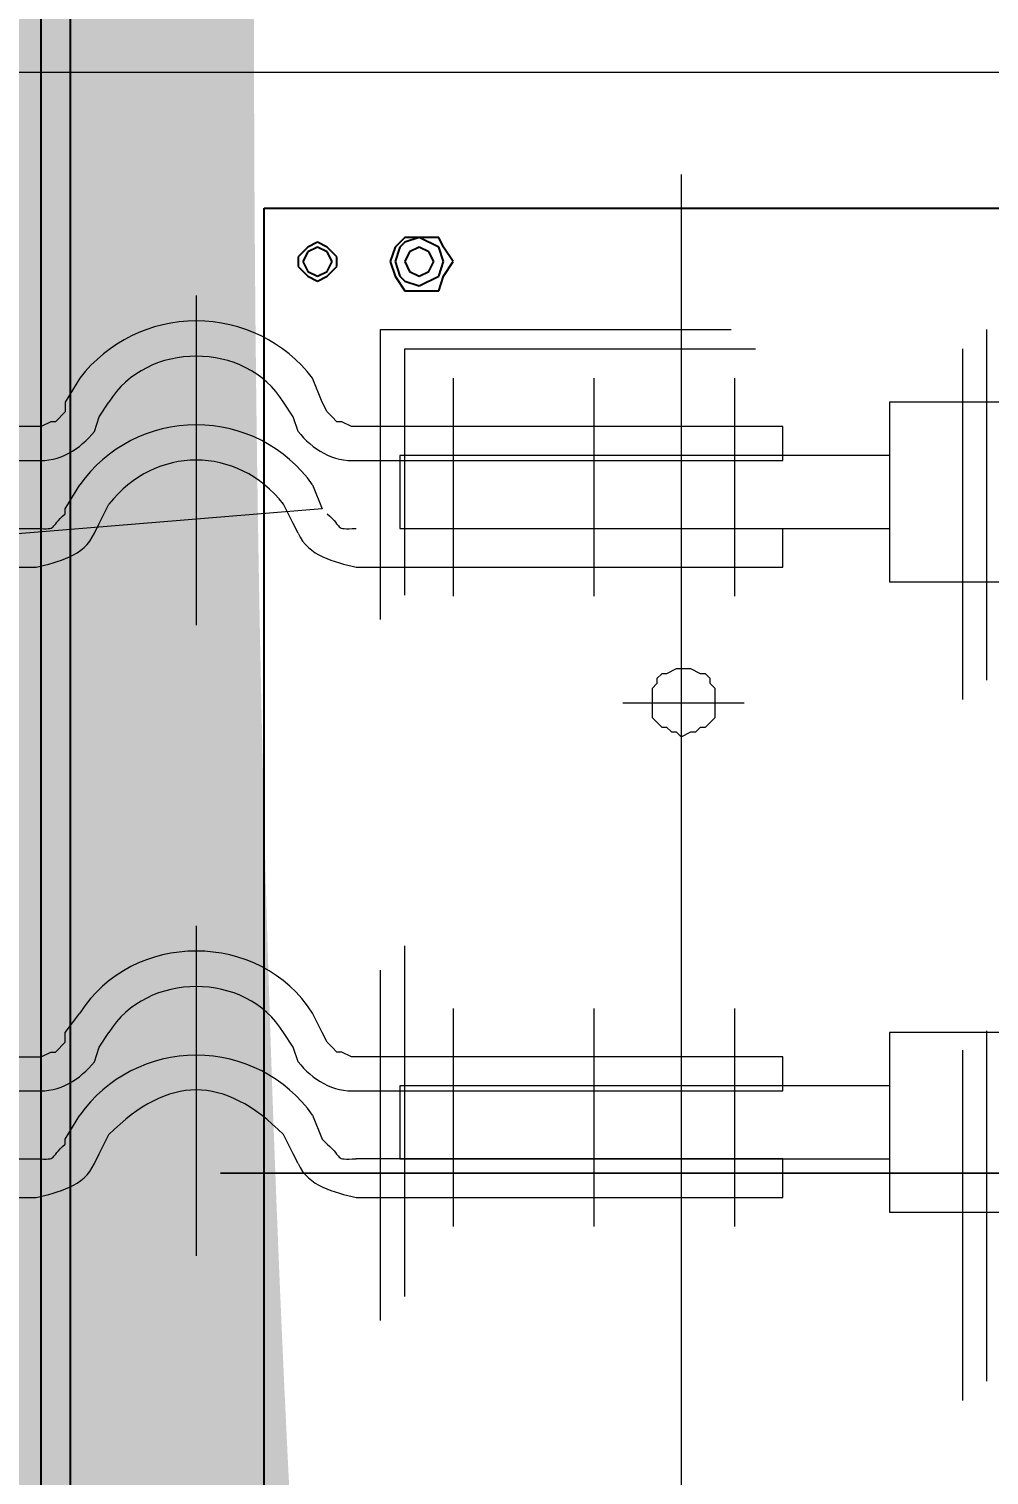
# Model space of a CAD drawing. Header units: metres. Extents: x 529524 to 529977, y 2674144 to 2674419.
# Drawn here: x 529756.4736 to 529756.7474, y 2674299.2669 to 2674299.6794 of the extents above; entities that cross this region are included whole.
import ezdxf

# ---------------------------------------------------------------- set-up
doc = ezdxf.new("R2010")
doc.units = ezdxf.units.M
doc.linetypes.add('PDF_IMPORT', pattern=[1, 0.8, -0.2])
doc.layers.add('IDT', color=7, linetype='Continuous')
doc.layers.add('MMS Block Numbering', color=7, linetype='Continuous')
doc.styles.add('Adani Regular', font='Adani Regular.ttf')

# ---------------------------------------------------------------- blocks, each defined once
blk = doc.blocks.new('IDT')
at = {"layer": 'IDT', "color": 0, "lineweight": 25}
for p, q in [((17.00597749382158, 12.43073513703428), (17.00597749382158, 13.75164378777674)), ((17.01427616581421, 13.75164378777674), (17.01427616581421, 12.43073513703428)), ((16.95065124651163, 13.68110311637577), (16.95065124651163, 13.13060924936474)), ((16.90085783140492, 13.15412280649855), (16.89947468098561, 13.14997335523969)), ((16.90639043308354, 13.15412280649855), (16.90085783140492, 13.15412280649855)), ((16.90639043308354, 13.15273965607878), (16.90085783140492, 13.14997335523969)), ((16.9105398843424, 13.15412280649855), (16.90639043308354, 13.15412280649855)), ((16.9105398843424, 13.15135650565924), (16.90639043308354, 13.15273965607878)), ((16.91330618518148, 13.14997335523969), (16.9105398843424, 13.15412280649855)), ((16.91192303476217, 13.14997335523969), (16.9105398843424, 13.15135650565924)), ((16.93543659189552, 13.15135650565924), (16.93267029105644, 13.14997335523969)), ((16.93820289273506, 13.14997335523969), (16.93543659189552, 13.15135650565924)), ((16.89947468098561, 13.14997335523969), (16.89670838014607, 13.14582390398061)), ((16.90085783140492, 13.14997335523969), (16.89947468098561, 13.14582390398084)), ((16.90362413224446, 13.14859020481993), (16.90224098182469, 13.14582390398061)), ((16.90362413224446, 13.14859020481993), (16.90224098182469, 13.14582390398061)), ((16.90639043308354, 13.14997335523969), (16.90362413224446, 13.14859020481993)), ((16.90639043308354, 13.14997335523969), (16.90362413224446, 13.14859020481993)), ((16.90915673392263, 13.14859020481993), (16.90639043308354, 13.14997335523969)), ((16.90915673392263, 13.14859020481993), (16.90639043308354, 13.14997335523969)), ((16.9105398843424, 13.14582390398061), (16.90915673392263, 13.14859020481993)), ((16.9105398843424, 13.14582390398061), (16.90915673392263, 13.14859020481993)), ((16.91330618518148, 13.14582390398084), (16.91192303476217, 13.14997335523969)), ((16.91468933560125, 13.14582390398061), (16.91330618518148, 13.14997335523969)), ((16.93267029105644, 13.14997335523969), (16.92990399021735, 13.14720705440038)), ((16.92990399021735, 13.14720705440038), (16.92990399021735, 13.14444075356107)), ((16.93267029105644, 13.14859020481993), (16.93128714063667, 13.14582390398061)), ((16.93543659189552, 13.14997335523969), (16.93267029105644, 13.14859020481993)), ((16.93820289273506, 13.14859020481993), (16.93543659189552, 13.14997335523969)), ((16.94096919357415, 13.14720705440038), (16.93820289273506, 13.14997335523969)), ((16.93958604315438, 13.14582390398061), (16.93820289273506, 13.14859020481993)), ((16.94096919357415, 13.14444075356107), (16.94096919357415, 13.14720705440038)), ((16.89670838014607, 13.14582390398061), (16.89947468098561, 13.14167445272176)), ((16.89947468098561, 13.14582390398084), (16.90085783140492, 13.14167445272176)), ((16.90224098182469, 13.14582390398061), (16.90362413224446, 13.14305760314153)), ((16.90224098182469, 13.14582390398061), (16.90362413224446, 13.14305760314153)), ((16.90362413224446, 13.14305760314153), (16.90639043308354, 13.14167445272176)), ((16.90362413224446, 13.14305760314153), (16.90639043308354, 13.14167445272176)), ((16.90639043308354, 13.14167445272176), (16.90915673392263, 13.14305760314153)), ((16.90639043308354, 13.14167445272176), (16.90915673392263, 13.14305760314153)), ((16.90915673392263, 13.14305760314153), (16.9105398843424, 13.14582390398061)), ((16.90915673392263, 13.14305760314153), (16.9105398843424, 13.14582390398061)), ((16.91192303476217, 13.14167445272176), (16.91330618518148, 13.14582390398084)), ((16.91330618518148, 13.14167445272176), (16.91468933560125, 13.14582390398061)), ((16.92990399021735, 13.14444075356107), (16.93267029105644, 13.14167445272176)), ((16.93128714063667, 13.14582390398061), (16.93267029105644, 13.14305760314153)), ((16.93267029105644, 13.14305760314153), (16.93543659189552, 13.14167445272176)), ((16.93543659189552, 13.14167445272176), (16.93820289273506, 13.14305760314153)), ((16.93820289273506, 13.14305760314153), (16.93958604315438, 13.14582390398061)), ((16.93820289273506, 13.14167445272176), (16.94096919357415, 13.14444075356107)), ((16.89947468098561, 13.14167445272176), (16.90085783140492, 13.13890815188267)), ((16.90085783140492, 13.14167445272176), (16.90639043308354, 13.13890815188267)), ((16.90639043308354, 13.13890815188267), (16.9105398843424, 13.14029130230222)), ((16.9105398843424, 13.14029130230222), (16.91192303476217, 13.14167445272176)), ((16.9105398843424, 13.13890815188267), (16.91330618518148, 13.14167445272176)), ((16.93267029105644, 13.14167445272176), (16.93543659189552, 13.14029130230222)), ((16.93543659189552, 13.14029130230222), (16.93820289273506, 13.14167445272176)), ((16.90085783140492, 13.13890815188267), (16.90639043308354, 13.13890815188267)), ((16.90639043308354, 13.13890815188267), (16.9105398843424, 13.13890815188267)), ((16.95065124651163, 13.13060924936474), (16.71136622391649, 13.13060924936474))]:
    blk.add_line(p, q, dxfattribs=at)
at = {"layer": 'IDT', "color": 0, "lineweight": 13}
for p, q in [((16.83170031042371, 13.12092719642749), (16.83170031042371, 13.69216831973279)), ((16.97001535238613, 13.36574482070125), (16.97001535238613, 13.42936974000406)), ((16.81648565580807, 13.38925837783484), (16.81648565580807, 13.42107083748613)), ((16.85659701797684, 13.38925837783484), (16.85659701797684, 13.42107083748613)), ((16.89670838014607, 13.38925837783484), (16.89670838014607, 13.42107083748613)), ((16.69891787013992, 13.40585618287025), (16.96309960028819, 13.40585618287025)), ((16.96309960028819, 13.40585618287025), (16.69891787013992, 13.40585618287025)), ((16.97001535238613, 13.3353155114695), (16.97001535238613, 13.39894043077231)), ((16.81648565580807, 13.35882906860309), (16.81648565580807, 13.39202467867415)), ((16.85659701797684, 13.35882906860309), (16.85659701797684, 13.39202467867415)), ((16.89670838014607, 13.35882906860309), (16.89670838014607, 13.39202467867415)), ((16.83170031042371, 13.25647593755082), (16.83170031042371, 13.28690524678257)), ((16.84829811545913, 13.27169059216669), (16.81371935496853, 13.27169059216669)), ((16.97001535238613, 13.18593526614984), (16.97001535238613, 13.24956018545265)), ((16.81648565580807, 13.20944882328342), (16.81648565580807, 13.24126128293494)), ((16.85659701797684, 13.20944882328342), (16.85659701797684, 13.24126128293494)), ((16.89670838014607, 13.20944882328342), (16.89670838014607, 13.24126128293494)), ((16.97001535238613, 13.15550595691809), (16.97001535238613, 13.2191308762209)), ((16.81648565580807, 13.17901951405167), (16.81648565580807, 13.21221512412274)), ((16.85659701797684, 13.17901951405167), (16.85659701797684, 13.21221512412274)), ((16.89670838014607, 13.17901951405167), (16.89670838014607, 13.21221512412274)), ((16.62007829622124, 13.09188103761528), (18.11111444857741, 13.09188103761528))]:
    blk.add_line(p, q, dxfattribs=at)
at = {"layer": 'IDT', "color": 0, "linetype": 'PDF_IMPORT', "lineweight": 13, "ltscale": 0.04249999999999998}
for p, q in [((16.74456183398732, 13.16518800985557), (16.74456183398732, 13.6479075063047)), ((16.91745563644079, 13.6479075063047), (16.91745563644079, 13.16518800985557)), ((16.91745563644079, 13.16518800985557), (16.74456183398732, 13.16518800985557))]:
    blk.add_line(p, q, dxfattribs=at)
at = {"layer": 'IDT', "color": 0, "linetype": 'PDF_IMPORT', "lineweight": 13, "ltscale": 0.04583333333333339}
for p, q in [((16.75147758608571, 13.17072061153397), (16.75147758608571, 13.64099175420677)), ((16.9105398843424, 13.64099175420677), (16.9105398843424, 13.17072061153397)), ((16.9105398843424, 13.17072061153397), (16.75147758608571, 13.17072061153397))]:
    blk.add_line(p, q, dxfattribs=at)
at = {"layer": 'IDT', "color": 0, "lineweight": 9}
for p, q in [((16.77222484237998, 13.41692138622727), (16.68646951636291, 13.41692138622727)), ((16.77222484237998, 13.36574482070125), (16.77222484237998, 13.41692138622727)), ((16.91192303476217, 13.4017067316114), (16.77222484237998, 13.4017067316114)), ((16.91192303476217, 13.38095947531713), (16.91192303476217, 13.4017067316114)), ((16.77222484237998, 13.38095947531713), (16.91192303476217, 13.38095947531713)), ((16.68646951636291, 13.36574482070125), (16.77222484237998, 13.36574482070125)), ((16.77222484237998, 13.23711183167609), (16.68646951636291, 13.23711183167609)), ((16.77222484237998, 13.18593526614984), (16.77222484237998, 13.23711183167609)), ((16.91192303476217, 13.22189717706021), (16.77222484237998, 13.22189717706021)), ((16.91192303476217, 13.20114992076572), (16.91192303476217, 13.22189717706021)), ((16.77222484237998, 13.20114992076572), (16.91192303476217, 13.20114992076572)), ((16.68646951636291, 13.18593526614984), (16.77222484237998, 13.18593526614984))]:
    blk.add_line(p, q, dxfattribs=at)
at = {"layer": 'IDT', "color": 0, "lineweight": 0}
for p, q in [((16.92437138853873, 13.41277193496842), (16.80265415161173, 13.41277193496842)), ((16.80265415161173, 13.41277193496842), (16.80265415161173, 13.4017067316114)), ((17.13737655316098, 13.41277193496842), (17.01565931623398, 13.41277193496842)), ((16.94096919357415, 13.40308988203117), (16.94235234399392, 13.40032358119186)), ((16.99906151119856, 13.40308988203117), (16.99767836077879, 13.40032358119186)), ((16.80265415161173, 13.4017067316114), (16.92437138853873, 13.4017067316114)), ((16.94235234399392, 13.40032358119186), (16.945118644833, 13.39479097951323)), ((16.99767836077879, 13.40032358119186), (16.99491205993971, 13.39479097951323)), ((17.13737655316098, 13.4017067316114), (17.01565931623398, 13.4017067316114)), ((16.93405344147621, 13.396174129933), (16.93267029105644, 13.39755728035254)), ((16.93681974231529, 13.38925837783484), (16.93405344147621, 13.396174129933)), ((17.00736041371627, 13.396174129933), (17.00321096245742, 13.38925837783484)), ((17.00736041371627, 13.39755728035254), (17.00736041371627, 13.396174129933)), ((16.92437138853873, 13.38234262573667), (16.80265415161173, 13.38234262573667)), ((16.80265415161173, 13.38234262573667), (16.80265415161173, 13.37266057279942)), ((17.13737655316098, 13.38234262573667), (17.01565931623398, 13.38234262573667)), ((16.80265415161173, 13.37266057279942), (16.9257545389585, 13.37266057279942)), ((16.9257545389585, 13.37266057279942), (16.92852083979759, 13.37127742237965)), ((16.92852083979759, 13.37127742237965), (16.92990399021735, 13.37127742237965)), ((16.92990399021735, 13.37127742237965), (16.93128714063667, 13.36989427196011)), ((16.94096919357415, 13.37404372321896), (16.94235234399392, 13.36989427196011)), ((16.99906151119856, 13.37404372321896), (16.99767836077879, 13.36989427196011)), ((17.01012671455535, 13.37127742237965), (17.00736041371627, 13.36851112154034)), ((17.01150986497512, 13.37127742237965), (17.01012671455535, 13.37127742237965)), ((17.01427616581421, 13.37266057279942), (17.01150986497512, 13.37127742237965)), ((17.13737655316098, 13.37266057279942), (17.01427616581421, 13.37266057279942)), ((16.93128714063667, 13.36989427196011), (16.93267029105644, 13.36851112154034)), ((16.93267029105644, 13.36851112154034), (16.93405344147621, 13.36574482070125)), ((16.94235234399392, 13.36989427196011), (16.945118644833, 13.36574482070125)), ((16.99767836077879, 13.36989427196011), (16.99491205993971, 13.36574482070125)), ((17.00736041371627, 13.36851112154034), (17.00736041371627, 13.36574482070125)), ((16.93405344147621, 13.36574482070125), (16.93681974231529, 13.36021221902263)), ((17.00736041371627, 13.36574482070125), (17.00321096245742, 13.36021221902263)), ((16.92437138853873, 13.23296238041723), (16.80265415161173, 13.23296238041723)), ((16.80265415161173, 13.23296238041723), (16.80265415161173, 13.22189717706021)), ((17.13737655316098, 13.23296238041723), (17.01565931623398, 13.23296238041723)), ((16.94096919357415, 13.22328032747976), (16.94235234399392, 13.22051402664044)), ((16.99906151119856, 13.22328032747976), (16.99767836077879, 13.22051402664044)), ((17.13737655316098, 13.22189717706021), (17.01565931623398, 13.22189717706021)), ((16.94235234399392, 13.22051402664044), (16.945118644833, 13.21498142496205)), ((16.99767836077879, 13.22051402664044), (16.99491205993971, 13.21498142496205)), ((17.00736041371627, 13.21774772580136), (17.00736041371627, 13.21636457538159)), ((16.93681974231529, 13.20944882328342), (16.93405344147621, 13.21636457538159)), ((17.00736041371627, 13.21636457538159), (17.00321096245742, 13.20944882328342)), ((16.92437138853873, 13.20253307118548), (16.80265415161173, 13.20253307118548)), ((16.80265415161173, 13.20253307118548), (16.80265415161173, 13.19285101824801)), ((17.13737655316098, 13.20253307118548), (17.01565931623398, 13.20253307118548)), ((16.80265415161173, 13.19285101824801), (16.9257545389585, 13.19285101824801)), ((16.9257545389585, 13.19285101824801), (16.92852083979759, 13.19146786782846)), ((16.94096919357415, 13.19423416866755), (16.94235234399392, 13.19008471740869)), ((16.99906151119856, 13.19423416866755), (16.99767836077879, 13.19008471740869)), ((17.01150986497512, 13.19146786782846), (17.01427616581421, 13.19285101824801)), ((17.01427616581421, 13.19285101824801), (17.13737655316098, 13.19285101824801)), ((16.92852083979759, 13.19146786782846), (16.92990399021735, 13.19146786782846)), ((16.92990399021735, 13.19146786782846), (16.93128714063667, 13.19008471740869)), ((16.93128714063667, 13.19008471740869), (16.93267029105644, 13.18870156698915)), ((16.93267029105644, 13.18870156698915), (16.93405344147621, 13.18593526614984)), ((16.94235234399392, 13.19008471740869), (16.945118644833, 13.18593526614984)), ((16.99767836077879, 13.19008471740869), (16.99491205993971, 13.18593526614984)), ((17.00736041371627, 13.18870156698915), (17.01012671455535, 13.19146786782846)), ((17.00736041371627, 13.18593526614984), (17.00736041371627, 13.18870156698915)), ((17.01012671455535, 13.19146786782846), (17.01150986497512, 13.19146786782846)), ((16.93405344147621, 13.18593526614984), (16.93681974231529, 13.17901951405167)), ((17.00321096245742, 13.17901951405167), (17.00736041371627, 13.18593526614984))]:
    blk.add_line(p, q, dxfattribs=at)
at = {"layer": 'IDT', "color": 0, "lineweight": 20}
for p, q in [((16.82755085916486, 13.2799894946844), (16.82616770874509, 13.27860634426486)), ((16.82893400958463, 13.2799894946844), (16.82755085916486, 13.2799894946844)), ((16.83170031042371, 13.28137264510394), (16.82893400958463, 13.2799894946844)), ((16.83308346084348, 13.2799894946844), (16.83170031042371, 13.28137264510394)), ((16.83446661126325, 13.2799894946844), (16.83308346084348, 13.2799894946844)), ((16.83584976168257, 13.27860634426486), (16.83446661126325, 13.2799894946844)), ((16.82478455832577, 13.27860634426486), (16.82201825748623, 13.27584004342555)), ((16.82201825748623, 13.27584004342555), (16.82201825748623, 13.26754114090784)), ((16.82616770874509, 13.27860634426486), (16.82478455832577, 13.27860634426486)), ((16.83723291210234, 13.27860634426486), (16.83584976168257, 13.27860634426486)), ((16.83999921294142, 13.27584004342555), (16.83723291210234, 13.27860634426486)), ((16.83999921294142, 13.26754114090784), (16.83999921294142, 13.27584004342555)), ((16.82201825748623, 13.26754114090784), (16.823401407906, 13.26615799048807)), ((16.83861606252211, 13.26615799048807), (16.83999921294142, 13.26754114090784)), ((16.823401407906, 13.26615799048807), (16.823401407906, 13.26477484006853)), ((16.823401407906, 13.26477484006853), (16.82478455832577, 13.26339168964898)), ((16.82478455832577, 13.26339168964898), (16.82616770874509, 13.26339168964898)), ((16.82616770874509, 13.26339168964898), (16.82893400958463, 13.26200853922921)), ((16.83308346084348, 13.26200853922921), (16.83584976168257, 13.26339168964898)), ((16.83584976168257, 13.26339168964898), (16.83723291210234, 13.26339168964898)), ((16.83723291210234, 13.26339168964898), (16.83861606252211, 13.26477484006853)), ((16.83861606252211, 13.26477484006853), (16.83861606252211, 13.26615799048807)), ((16.82893400958463, 13.26200853922921), (16.83308346084348, 13.26200853922921))]:
    blk.add_line(p, q, dxfattribs=at)
at = {"layer": 'IDT', "color": 0, "linetype": 'PDF_IMPORT', "lineweight": 0, "ltscale": 0.07333333333333325}
blk.add_line((16.93405344147621, 13.21636457538159), (17.13737655316098, 13.23296238041723), dxfattribs=at)
at = {"layer": 'IDT', "color": 0, "lineweight": 0}
for centre, radius, start, end in [((16.97001535238613, 13.41295163039706), 0.04078380493490966, 215.5172176271533, 324.4827823728465), ((16.97001535238613, 13.23312145495254), 0.0407718287316959, 215.4936311584642, 324.5063688415358), ((16.97001535238613, 13.20470613704776), 0.04197321918702003, 217.7325530572537, 322.2674469427462)]:
    blk.add_arc(centre, radius, start, end, dxfattribs=at)
for points in [[(16.94096919357415, 13.40308988203117), (16.93801847267903, 13.40965984652428), (16.93061861793402, 13.41127352201386), (16.92437138853873, 13.41277193496842)], [(17.01565931623398, 13.41277193496842), (17.00941208683869, 13.41127352201386), (17.00201223209368, 13.40965984652428), (16.99906151119856, 13.40308988203117)], [(16.93267029105644, 13.39755728035254), (16.92792147461594, 13.4015684165696), (16.93094135303207, 13.40207557172346), (16.92437138853873, 13.4017067316114)], [(17.01565931623398, 13.4017067316114), (17.00908935174064, 13.40207557172346), (17.01210923015677, 13.4015684165696), (17.00736041371627, 13.39755728035254)], [(16.945118644833, 13.39479097951323), (16.96236192006452, 13.37784738687299), (16.97766878470819, 13.37784738687299), (16.99491205993971, 13.39479097951323)], [(16.94096919357415, 13.37404372321896), (16.93700416237132, 13.3790922222505), (16.93091830052506, 13.38287283339753), (16.92437138853873, 13.38234262573667)], [(17.01565931623398, 13.38234262573667), (17.00911240424765, 13.38287283339753), (17.00302654240139, 13.3790922222505), (16.99906151119856, 13.37404372321896)], [(16.945118644833, 13.36574482070125), (16.95572279805018, 13.34820186287891), (16.98430790672253, 13.34820186287891), (16.99491205993971, 13.36574482070125)], [(16.93681974231529, 13.36021221902263), (16.95166555681934, 13.33656034684702), (16.98836514795337, 13.33656034684702), (17.00321096245742, 13.36021221902263)], [(16.94096919357415, 13.22328032747976), (16.93801847267903, 13.22985029197287), (16.93061861793402, 13.23146396746244), (16.92437138853873, 13.23296238041723)], [(17.01565931623398, 13.23296238041723), (17.00941208683869, 13.23146396746244), (17.00201223209368, 13.22985029197287), (16.99906151119856, 13.22328032747976)], [(16.93267029105644, 13.21774772580136), (16.92792147461594, 13.22175886201819), (16.93094135303207, 13.22226601717205), (16.92437138853873, 13.22189717706021)], [(17.01565931623398, 13.22189717706021), (17.00908935174064, 13.22226601717205), (17.01210923015677, 13.22175886201819), (17.00736041371627, 13.21774772580136)], [(16.945118644833, 13.21498142496205), (16.9583968888617, 13.1982222523776), (16.98163381591101, 13.1982222523776), (16.99491205993971, 13.21498142496205)], [(16.94096919357415, 13.19423416866755), (16.93700416237132, 13.19928266769932), (16.93091830052506, 13.20306327884634), (16.92437138853873, 13.20253307118548)], [(17.01565931623398, 13.20253307118548), (17.00911240424765, 13.20306327884634), (17.00302654240139, 13.19928266769932), (16.99906151119856, 13.19423416866755)], [(16.945118644833, 13.18593526614984), (16.95572279805018, 13.16839230832773), (16.98430790672253, 13.16839230832773), (16.99491205993971, 13.18593526614984)]]:
    blk.add_open_spline(points, degree=3, dxfattribs=at)

msp = doc.modelspace()

# ---------------------------------------------------------------- block references
at = {"layer": 'IDT', "color": 8, "rotation": 180}
msp.add_blockref('IDT', (529773.491284368, 2674312.758854317), dxfattribs=at)

# ---------------------------------------------------------------- texts
at = {"layer": 'MMS Block Numbering', "insert": (529750.7273443941, 2674294.300430298), "char_height": 7.5, "attachment_point": 5, "style": 'Adani Regular'}
msp.add_mtext_dynamic_manual_height_columns('A16d-\\PBL-14', width=41.53537981177215, gutter_width=1, heights=[0], dxfattribs=at)

doc.saveas('drawing.dxf')
